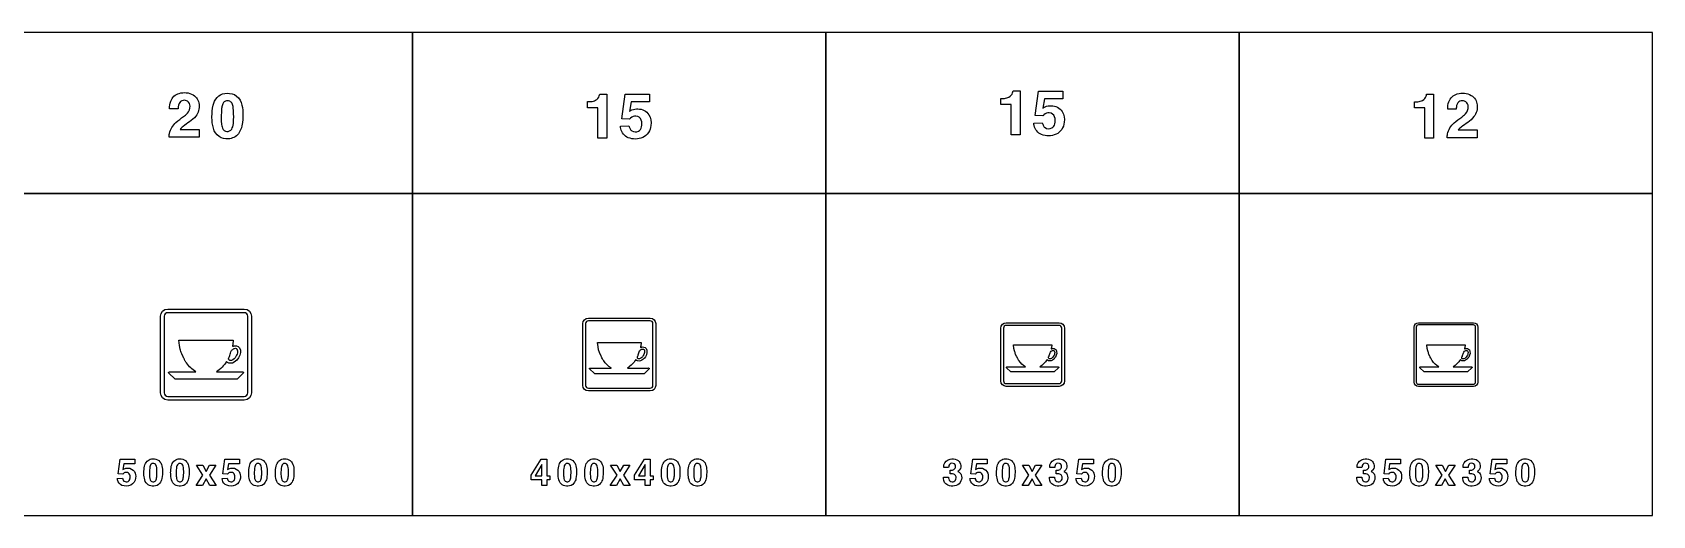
# Model space of a CAD drawing. Extents: x 0 to 18160, y 0 to 2655.
# Drawn here: x 9262 to 18160, y 0 to 2655 of the extents above; entities that cross this region are included whole.
import ezdxf

# ---------------------------------------------------------------- set-up
doc = ezdxf.new("R2010")
doc.units = 0
doc.header["$MEASUREMENT"] = 0

msp = doc.modelspace()

# ---------------------------------------------------------------- linework, layer by layer
for points in [[(9080, 1770), (11350, 1770), (11350, 2655), (9080, 2655)], [(11350, 1770), (13620, 1770), (13620, 2655), (11350, 2655)], [(13620, 1770), (15890, 1770), (15890, 2655), (13620, 2655)], [(15890, 1770), (18160, 1770), (18160, 2655), (15890, 2655)], [(9080, 0), (11350, 0), (11350, 1770), (9080, 1770)], [(11350, 0), (13620, 0), (13620, 1770), (11350, 1770)], [(13620, 0), (15890, 0), (15890, 1770), (13620, 1770)], [(15890, 0), (18160, 0), (18160, 1770), (15890, 1770)], [(10198.2, 221.797), (10163.1, 276.346), (10197.9, 276.346), (10216.2, 242.294), (10234.9, 276.346), (10269, 276.346), (10233.5, 222.318), (10270, 166.299), (10235.4, 166.299), (10215.6, 202.389), (10195.2, 166.299), (10161, 166.299)], [(12001, 222.096), (12055.2, 309.963), (12087.1, 309.963), (12087.1, 219.228), (12103.3, 219.228), (12103.3, 196.409), (12087.1, 196.409), (12087.1, 165.058), (12058.6, 165.058), (12058.6, 196.409), (12001, 196.409)], [(12058.6, 280.769), (12022.6, 219.228), (12058.6, 219.228)], [(12472.5, 221.797), (12437.4, 276.346), (12472.2, 276.346), (12490.5, 242.294), (12509.2, 276.346), (12543.3, 276.346), (12507.8, 222.318), (12544.3, 166.299), (12509.7, 166.299), (12489.9, 202.389), (12469.5, 166.299), (12435.3, 166.299)], [(12569, 222.114), (12623.3, 309.981), (12655.1, 309.981), (12655.1, 219.246), (12671.3, 219.246), (12671.3, 196.427), (12655.1, 196.427), (12655.1, 165.076), (12626.6, 165.076), (12626.6, 196.427), (12569, 196.427)], [(12626.6, 280.787), (12590.6, 219.246), (12626.6, 219.246)], [(14734.2, 221.783), (14699.1, 276.332), (14733.9, 276.332), (14752.1, 242.28), (14770.8, 276.333), (14805, 276.333), (14769.4, 222.304), (14806, 166.285), (14771.4, 166.285), (14751.6, 202.375), (14731.2, 166.285), (14697, 166.285)], [(17004.2, 221.783), (16969.1, 276.332), (17003.9, 276.332), (17022.1, 242.28), (17040.8, 276.333), (17075, 276.333), (17039.4, 222.304), (17076, 166.285), (17041.4, 166.285), (17021.6, 202.375), (17001.2, 166.285), (16967, 166.285)]]:
    msp.add_lwpolyline(points, close=True)
for points in [[(10012.9, 2078.85, -0.0640343), (10014.2, 2099.78, -0.161687), (10050, 2160.33, -0.0283718), (10091.8, 2192.71, 0.0545111), (10112.7, 2210.64, 0.192461), (10127.7, 2250.18, 0.234238), (10114.1, 2276.56, 0.196223), (10088.8, 2281.34, 0.252425), (10066.8, 2264.16, 0.0856617), (10062.7, 2247.14, 0.0202329), (10062, 2235.45), (10015.3, 2235.45, -0.0983795), (10021.4, 2276.76, -0.245047), (10067.6, 2319.89, -0.207102), (10144.5, 2311.55, -0.233443), (10177, 2259.22, -0.20961), (10158.8, 2195.04, -0.0785124), (10124.9, 2163.57, 0.0107372), (10089.1, 2137.78, 0.0665092), (10073.2, 2121.74), (10177.7, 2121.74), (10177.7, 2078.85)], [(10247.9, 2191.49, -0.0563084), (10253.9, 2254.33, -0.130301), (10276.1, 2298.12, -0.174843), (10317.9, 2319.53, -0.147552), (10371, 2312.9, -0.192146), (10407.8, 2269.73, -0.0833996), (10417.1, 2212.7, -0.0545507), (10412.1, 2141.92, -0.116773), (10393, 2097.85, -0.221099), (10338.1, 2070.16, -0.162564), (10286.7, 2082.68, -0.174743), (10255.4, 2128.1, -0.0640867), (10247.9, 2186.79)], [(12310.9, 2274.45), (12324.1, 2274.45, 0.0261527), (12330.1, 2275.12, 0.0824327), (12354.9, 2282.34, 0.211118), (12374.9, 2306.08, 0.0230957), (12377.6, 2315.99), (12415.7, 2315.99), (12415.7, 2074.01), (12367.1, 2074.01), (12367.1, 2241.03), (12310.9, 2241.03)], [(12491, 2139), (12538, 2140.78, 0.0452719), (12544.4, 2124.55, 0.0567733), (12549.1, 2117.67, 0.070207), (12553.5, 2114.2, 0.264984), (12589.6, 2112.3, 0.20748), (12607, 2135.41, 0.147389), (12605.8, 2173.44, 0.308532), (12576.4, 2194.85, 0.215743), (12546.7, 2184.62, 0.028781), (12541.3, 2178.38), (12498.7, 2180.39), (12516.5, 2315.07), (12650.5, 2315.07), (12650.5, 2273.2), (12550.1, 2273.2), (12541.1, 2221.19, -0.0211252), (12554.1, 2228.73, -0.121371), (12587.4, 2234.58, -0.244671), (12647.2, 2202.63, -0.173069), (12658.8, 2143.5, -0.256779), (12613.6, 2077.51, -0.199585), (12534, 2076.44, -0.245625), (12493.7, 2125.34, -0.0170062)], [(14580.9, 2291.94), (14594, 2291.94, 0.0261527), (14600.1, 2292.61, 0.0824327), (14624.9, 2299.84, 0.211118), (14644.9, 2323.58, 0.0230957), (14647.6, 2333.49), (14685.7, 2333.49), (14685.7, 2091.51), (14637.1, 2091.51), (14637.1, 2258.53), (14580.9, 2258.53)], [(14761, 2156.5), (14808, 2158.28, 0.0452719), (14814.4, 2142.04, 0.0567733), (14819.1, 2135.17, 0.070207), (14823.5, 2131.7, 0.264984), (14859.6, 2129.8, 0.20748), (14877, 2152.9, 0.147389), (14875.8, 2190.94, 0.308532), (14846.4, 2212.34, 0.215743), (14816.7, 2202.11, 0.028781), (14811.3, 2195.87), (14768.7, 2197.89), (14786.5, 2332.56), (14920.5, 2332.56), (14920.5, 2290.7), (14820.1, 2290.7), (14811.1, 2238.69, -0.0211252), (14824, 2246.23, -0.121371), (14857.4, 2252.08, -0.244671), (14917.2, 2220.12, -0.173069), (14928.7, 2161, -0.256779), (14883.6, 2095.01, -0.199585), (14804, 2093.94, -0.245625), (14763.7, 2142.83, -0.0170062)], [(16852.4, 2273.43), (16865.5, 2273.43, 0.0261527), (16871.5, 2274.1, 0.0824327), (16896.4, 2281.32, 0.211118), (16916.4, 2305.06, 0.0230957), (16919, 2314.97), (16957.1, 2314.97), (16957.1, 2072.99), (16908.5, 2072.99), (16908.5, 2240.01), (16852.4, 2240.01)], [(17032.5, 2075.98, -0.0640343), (17033.8, 2096.92, -0.161687), (17069.6, 2157.46, -0.0283718), (17111.4, 2189.85, 0.0545111), (17132.3, 2207.78, 0.192461), (17147.3, 2247.31, 0.234238), (17133.7, 2273.69, 0.196223), (17108.4, 2278.47, 0.252425), (17086.4, 2261.29, 0.0856617), (17082.3, 2244.27, 0.0202329), (17081.6, 2232.58), (17034.9, 2232.58, -0.0983795), (17041, 2273.89, -0.245047), (17087.1, 2317.02, -0.207102), (17164.1, 2308.69, -0.233443), (17196.6, 2256.36, -0.20961), (17178.4, 2192.18, -0.0785124), (17144.5, 2160.7, 0.0107372), (17108.7, 2134.91, 0.0665092), (17092.8, 2118.88), (17197.3, 2118.88), (17197.3, 2075.98)], [(10299.2, 2160.96, 0.0124589), (10299.8, 2154.64, 0.0668192), (10305.4, 2129.25, 0.615362), (10356.3, 2123.64, 0.0726881), (10361.7, 2136.67, 0.0588562), (10366.4, 2173.95, 0.0389037), (10364.8, 2240.94, 0.084671), (10358.2, 2264.28, 0.156013), (10346.8, 2276.44, 0.143208), (10331, 2279.4, 0.172584), (10315.3, 2273.2, 0.132565), (10305.3, 2257.64, 0.0498315), (10300.8, 2235.92, 0.0368731)], [(10005, 635, -0.414213), (9965, 675), (9965, 1095, -0.414213), (10005, 1135), (10425, 1135, -0.414213), (10465, 1095), (10465, 675, -0.414213), (10425, 635)], [(10005, 655), (10425, 655, 0.414213), (10445, 675), (10445, 1095, 0.414213), (10425, 1115), (10005, 1115, 0.414213), (9985, 1095), (9985, 675, 0.414213)], [(12315, 685, -0.414213), (12285, 715), (12285, 1055, -0.414213), (12315, 1085), (12655, 1085, -0.414213), (12685, 1055), (12685, 715, -0.414213), (12655, 685)], [(12315, 700), (12655, 700, 0.414213), (12670, 715), (12670, 1055, 0.414213), (12655, 1070), (12315, 1070, 0.414213), (12300, 1055), (12300, 715, 0.414213)], [(14610, 710, -0.414213), (14580, 740), (14580, 1030, -0.414213), (14610, 1060), (14900, 1060, -0.414213), (14930, 1030), (14930, 740, -0.414213), (14900, 710)], [(14610, 725), (14900, 725, 0.414213), (14915, 740), (14915, 1030, 0.414213), (14900, 1045), (14610, 1045, 0.414213), (14595, 1030), (14595, 740, 0.414213)], [(16874, 710, -0.414213), (16850, 734), (16850, 1036, -0.414213), (16874, 1060), (17176, 1060, -0.414213), (17200, 1036), (17200, 734, -0.414213), (17176, 710)], [(16874, 722), (17176, 722, 0.414213), (17188, 734), (17188, 1036, 0.414213), (17176, 1048), (16874, 1048, 0.414213), (16862, 1036), (16862, 734, 0.414213)], [(10362.1, 940.013, -0.016062), (10360.8, 934.094, 0.060335), (10360.7, 932.391, 0.112881), (10361, 931.57, 0.165857), (10361.6, 931.066, 0.110486), (10362.6, 930.939, 0.0763086), (10365.2, 931.582, -0.0511434), (10372.9, 933.562, -0.40211), (10403.3, 912.88, -0.00941379), (10403.6, 911.24, -0.234249), (10384.6, 854.877, -0.0345651), (10383.8, 854.004), (10377.6, 848.65, -0.268058), (10340.6, 837.764, -0.154347), (10328.1, 846.911, -0.105046), (10272, 789.223), (10410.8, 789.176), (10415.2, 789.367, -0.0954278), (10418.7, 788.611, -0.265638), (10420.3, 786.658, -0.149398), (10419.7, 784.107, -0.0413379), (10418.8, 782.657), (10385.4, 749.962), (10385, 749.516), (10046, 749.66), (10043.9, 751.7), (10011.2, 783.236, 0.00728231), (10010.2, 784.138, -0.253229), (10009.7, 785.387, -0.140268), (10010.6, 787.504, -0.098206), (10012, 788.82, -0.10252), (10012.9, 789.092, -0.0271306), (10016.6, 789.2), (10017.9, 789.176), (10159.1, 789.176), (10158.6, 789.578, -0.0942124), (10107.7, 839.061, -0.0096202), (10102.4, 846.662, -0.0653274), (10099.3, 851.992, 0.0273958), (10092.4, 865.604, -0.020492), (10091.6, 867.062, -0.00651136), (10089.5, 871.768), (10081.7, 889.435, -0.048437), (10073.2, 914.62), (10068.8, 933.88), (10065.4, 963.497), (10364.7, 963.497)], [(10379.4, 874.371, -0.203184), (10354.2, 852.557, -0.0686745), (10350.9, 851.688, -0.586597), (10340.1, 867.481), (10341.5, 870.101, 0.0717361), (10345.2, 879.573, -0.0180223), (10354.7, 906.306, -0.154715), (10370.2, 917.982, -0.0159804), (10372.3, 918.685, -0.171521), (10381.3, 918.265, -0.0960242), (10383.7, 916.88, -0.144476), (10388.2, 905.532, -0.0316759), (10388.4, 902.492, -0.123704)], [(12602.7, 931.627, -0.016062), (12601.7, 926.892, 0.060335), (12601.6, 925.529, 0.112881), (12601.8, 924.872, 0.165857), (12602.3, 924.469, 0.110486), (12603.1, 924.368, 0.0763086), (12605.2, 924.882, -0.0511434), (12611.3, 926.466, -0.40211), (12635.6, 909.921, -0.00941379), (12635.9, 908.609, -0.234249), (12620.7, 863.518, -0.0345651), (12620.1, 862.82), (12615.1, 858.537, -0.268058), (12585.5, 849.828, -0.154347), (12575.5, 857.145, -0.105046), (12530.6, 810.995), (12641.6, 810.958), (12645.1, 811.11, -0.0954278), (12648, 810.505, -0.265638), (12649.2, 808.943, -0.149398), (12648.8, 806.902, -0.0413379), (12648.1, 805.742), (12621.2, 779.408), (12349.8, 779.345), (12348.1, 780.976), (12322, 806.205, 0.00728231), (12321.2, 806.927, -0.253229), (12320.8, 807.926, -0.140268), (12321.5, 809.619, -0.098206), (12322.6, 810.673, -0.10252), (12323.3, 810.89, -0.0271306), (12326.3, 810.977), (12327.3, 810.958), (12440.3, 810.958), (12439.9, 811.279, -0.0942124), (12399.2, 850.866, -0.0096202), (12394.9, 856.946, -0.0653274), (12392.4, 861.21, 0.0273958), (12386.9, 872.1, -0.020492), (12386.3, 873.266, -0.00651136), (12384.6, 877.031), (12378.3, 891.165, -0.048437), (12371.6, 911.312), (12368, 926.721), (12365.3, 950.414), (12604.8, 950.414)], [(12616.5, 879.113, -0.203184), (12596.4, 861.662, -0.0686745), (12593.7, 860.967, -0.586597), (12585.1, 873.601), (12586.2, 875.697, 0.0717361), (12589.2, 883.275, -0.0180223), (12596.8, 904.661, -0.154715), (12609.2, 914.002, -0.0159804), (12610.9, 914.565, -0.171521), (12618, 914.228, -0.0960242), (12620, 913.121, -0.144476), (12623.6, 904.042, -0.0316759), (12623.7, 901.61, -0.123704)], [(14857.9, 922.388, -0.016062), (14857.1, 918.245, 0.060335), (14857, 917.053, 0.112881), (14857.2, 916.478, 0.165857), (14857.6, 916.125, 0.110486), (14858.3, 916.037, 0.0763086), (14860.1, 916.486, -0.0511434), (14865.5, 917.872, -0.40211), (14886.8, 903.395, -0.00941379), (14887, 902.247, -0.234249), (14873.7, 862.793, -0.0345651), (14873.2, 862.182), (14868.8, 858.434, -0.268058), (14842.9, 850.814, -0.154347), (14834.2, 857.216, -0.105046), (14794.9, 816.835), (14892.1, 816.802), (14895.1, 816.936, -0.0954278), (14897.6, 816.407, -0.265638), (14898.7, 815.039, -0.149398), (14898.3, 813.254, -0.0413379), (14897.7, 812.239), (14874.1, 789.197), (14636.7, 789.141), (14635.2, 790.569), (14612.4, 812.644, 0.00728231), (14611.6, 813.276, -0.253229), (14611.3, 814.15, -0.140268), (14611.9, 815.632, -0.098206), (14612.9, 816.553, -0.10252), (14613.5, 816.744, -0.0271306), (14616.1, 816.819), (14617, 816.802), (14715.7, 816.943, -0.0942124), (14679.9, 851.722, -0.0096202), (14676.2, 857.042, -0.0653274), (14674, 860.773, 0.0273958), (14669.2, 870.302, -0.020492), (14668.6, 871.322, -0.00651136), (14667.1, 874.617), (14661.7, 886.984, -0.048437), (14655.8, 904.613), (14652.6, 918.095), (14650.3, 938.827), (14859.8, 938.827)], [(14870, 876.439, -0.203184), (14852.5, 861.169, -0.0686745), (14850.1, 860.56, -0.586597), (14842.6, 871.615), (14843.5, 873.449, 0.0717361), (14846.2, 880.08, -0.0180223), (14852.8, 898.793, -0.154715), (14863.7, 906.967, -0.0159804), (14865.1, 907.459, -0.171521), (14871.4, 907.164, -0.0960242), (14873.1, 906.195, -0.144476), (14876.3, 898.251, -0.0316759), (14876.4, 896.123, -0.123704)], [(17127.9, 922.388, -0.016062), (17127.1, 918.245, 0.060335), (17127, 917.053, 0.112881), (17127.2, 916.478, 0.165857), (17127.6, 916.125, 0.110486), (17128.3, 916.037, 0.0763086), (17130.1, 916.486, -0.0511434), (17135.5, 917.872, -0.40211), (17156.8, 903.395, -0.00941379), (17157, 902.247, -0.234249), (17143.7, 862.793, -0.0345651), (17143.2, 862.182), (17138.8, 858.434, -0.268058), (17112.9, 850.814, -0.154347), (17104.2, 857.216, -0.105046), (17064.9, 816.835), (17162.1, 816.802), (17165.1, 816.936, -0.0954278), (17167.6, 816.407, -0.265638), (17168.7, 815.039, -0.149398), (17168.3, 813.254, -0.0413379), (17167.7, 812.239), (17144.1, 789.197), (16906.7, 789.141), (16905.2, 790.569), (16882.3, 812.644, 0.00728231), (16881.6, 813.276, -0.253229), (16881.3, 814.15, -0.140268), (16881.9, 815.632, -0.098206), (16882.9, 816.553, -0.10252), (16883.5, 816.744, -0.0271306), (16886.1, 816.819), (16887, 816.802), (16985.7, 816.943, -0.0942124), (16949.9, 851.722, -0.0096202), (16946.2, 857.042, -0.0653274), (16944, 860.773, 0.0273958), (16939.2, 870.302, -0.020492), (16938.6, 871.322, -0.00651136), (16937.1, 874.617), (16931.7, 886.984, -0.048437), (16925.8, 904.613), (16922.6, 918.095), (16920.3, 938.827), (17129.8, 938.827)], [(17140, 876.439, -0.203184), (17122.5, 861.169, -0.0686745), (17120.1, 860.56, -0.586597), (17112.6, 871.615), (17113.5, 873.449, 0.0717361), (17116.2, 880.08, -0.0180223), (17122.8, 898.793, -0.154715), (17133.7, 906.967, -0.0159804), (17135.1, 907.459, -0.171521), (17141.4, 907.164, -0.0960242), (17143.1, 906.195, -0.144476), (17146.3, 898.251, -0.0316759), (17146.4, 896.123, -0.123704)], [(9727.75, 203.882), (9755.92, 204.948, 0.0452719), (9759.76, 195.209, 0.0567733), (9762.6, 191.086, 0.070207), (9765.26, 189, 0.264984), (9786.87, 187.863, 0.20748), (9797.32, 201.726, 0.147389), (9796.63, 224.545, 0.308532), (9779, 237.389, 0.215743), (9761.13, 231.252, 0.028781), (9757.91, 227.507), (9732.34, 228.716), (9743.03, 309.522), (9823.46, 309.522), (9823.46, 284.403), (9763.2, 284.403), (9757.82, 253.195, -0.0211252), (9765.57, 257.721, -0.121371), (9785.57, 261.228, -0.244671), (9821.44, 242.057, -0.173069), (9828.39, 206.583, -0.256779), (9801.28, 166.986, -0.199585), (9753.55, 166.346, -0.245625), (9729.38, 195.683, -0.0170062)], [(9874.18, 234.284, -0.0563084), (9877.8, 271.986, -0.130301), (9891.12, 298.265, -0.174843), (9916.22, 311.109, -0.147552), (9948.09, 307.128, -0.192146), (9970.17, 281.228, -0.0833996), (9975.72, 247.01, -0.0545507), (9972.71, 204.545, -0.116773), (9961.26, 178.1, -0.221099), (9928.35, 161.488, -0.162564), (9897.47, 169, -0.174743), (9878.71, 196.251, -0.0640867), (9874.23, 231.464)], [(9905.01, 215.967, 0.0124589), (9905.32, 212.175, 0.0668192), (9908.68, 196.938, 0.615362), (9939.23, 193.574, 0.0726881), (9942.5, 201.393, 0.0588562), (9945.32, 223.763, 0.0389037), (9944.34, 263.953, 0.084671), (9940.39, 277.957, 0.156013), (9933.52, 285.256, 0.143208), (9924.08, 287.033, 0.172584), (9914.63, 283.313, 0.132565), (9908.66, 273.976, 0.0498315), (9905.93, 260.943, 0.0368731)], [(10020.9, 234.284, -0.0563084), (10024.6, 271.986, -0.130301), (10037.9, 298.265, -0.174843), (10063, 311.109, -0.147552), (10094.8, 307.128, -0.192146), (10116.9, 281.227, -0.0833996), (10122.5, 247.009, -0.0545507), (10119.5, 204.545, -0.116773), (10108, 178.1, -0.221099), (10075.1, 161.488, -0.162564), (10044.2, 169, -0.174743), (10025.5, 196.251, -0.0640867), (10021, 231.465)], [(10051.8, 215.967, 0.0124589), (10052.1, 212.175, 0.0668192), (10055.4, 196.938, 0.615362), (10086, 193.574, 0.0726881), (10089.2, 201.393, 0.0588562), (10092.1, 223.763, 0.0389037), (10091.1, 263.953, 0.084671), (10087.1, 277.957, 0.156013), (10080.3, 285.256, 0.143208), (10070.8, 287.033, 0.172584), (10061.4, 283.313, 0.132565), (10055.4, 273.976, 0.0498315), (10052.7, 260.943, 0.0368731)], [(10303.3, 203.891), (10331.5, 204.957, 0.0452719), (10335.3, 195.218, 0.0567733), (10338.2, 191.095, 0.070207), (10340.8, 189.009, 0.264984), (10362.4, 187.872, 0.20748), (10372.9, 201.735, 0.147389), (10372.2, 224.554, 0.308532), (10354.6, 237.398, 0.215743), (10336.7, 231.261, 0.028781), (10333.5, 227.517), (10307.9, 228.725), (10318.6, 309.531), (10399, 309.531), (10399, 284.412), (10338.8, 284.412), (10333.4, 253.204, -0.0211252), (10341.1, 257.73, -0.121371), (10361.1, 261.237, -0.244671), (10397, 242.066, -0.173069), (10404, 206.592, -0.256779), (10376.8, 166.995, -0.199585), (10329.1, 166.355, -0.245625), (10305, 195.692, -0.0170062)], [(10449.7, 234.285, -0.0563084), (10453.4, 271.986, -0.130301), (10466.7, 298.266, -0.174843), (10491.8, 311.109, -0.147552), (10523.7, 307.128, -0.192146), (10545.7, 281.228, -0.0833996), (10551.3, 247.01, -0.0545507), (10548.3, 204.545, -0.116773), (10536.8, 178.1, -0.221099), (10503.9, 161.488, -0.162564), (10473, 169, -0.174743), (10454.3, 196.251, -0.0640867), (10449.8, 231.465)], [(10480.6, 215.967, 0.0124589), (10480.9, 212.176, 0.0668192), (10484.3, 196.939, 0.615362), (10514.8, 193.574, 0.0726881), (10518.1, 201.394, 0.0588562), (10520.9, 223.763, 0.0389037), (10519.9, 263.953, 0.084671), (10516, 277.958, 0.156013), (10509.1, 285.256, 0.143208), (10499.7, 287.033, 0.172584), (10490.2, 283.313, 0.132565), (10484.2, 273.977, 0.0498315), (10481.5, 260.943, 0.0368731)], [(10596.5, 234.275, -0.0563084), (10600.1, 271.977, -0.130301), (10613.4, 298.256, -0.174843), (10638.5, 311.1, -0.147552), (10670.4, 307.119, -0.192146), (10692.5, 281.219, -0.0833996), (10698, 247.001, -0.0545507), (10695, 204.536, -0.116773), (10683.6, 178.091, -0.221099), (10650.7, 161.479, -0.162564), (10619.8, 168.991, -0.174743), (10601, 196.242, -0.0640867), (10596.5, 231.455)], [(10627.3, 215.958, 0.0124589), (10627.6, 212.166, 0.0668192), (10631, 196.929, 0.615362), (10661.5, 193.565, 0.0726881), (10664.8, 201.384, 0.0588562), (10667.6, 223.754, 0.0389037), (10666.7, 263.944, 0.084671), (10662.7, 277.948, 0.156013), (10655.8, 285.247, 0.143208), (10646.4, 287.024, 0.172584), (10636.9, 283.304, 0.132565), (10631, 273.967, 0.0498315), (10628.2, 260.934, 0.0368731)], [(12148.5, 234.285, -0.0563084), (12152.1, 271.986, -0.130301), (12165.4, 298.266, -0.174843), (12190.5, 311.109, -0.147552), (12222.4, 307.128, -0.192146), (12244.5, 281.228, -0.0833996), (12250, 247.01, -0.0545507), (12247, 204.545, -0.116773), (12235.6, 178.1, -0.221099), (12202.7, 161.489, -0.162564), (12171.8, 169, -0.174743), (12153, 196.252, -0.0640867), (12148.5, 231.465)], [(12179.3, 215.967, 0.0124589), (12179.6, 212.176, 0.0668192), (12183, 196.939, 0.615362), (12213.5, 193.574, 0.0726881), (12216.8, 201.394, 0.0588562), (12219.6, 223.763, 0.0389037), (12218.6, 263.953, 0.084671), (12214.7, 277.958, 0.156013), (12207.8, 285.256, 0.143208), (12198.4, 287.034, 0.172584), (12188.9, 283.313, 0.132565), (12183, 273.977, 0.0498315), (12180.2, 260.943, 0.0368731)], [(12295.2, 234.285, -0.0563084), (12298.9, 271.986, -0.130301), (12312.2, 298.266, -0.174843), (12337.3, 311.109, -0.147552), (12369.1, 307.128, -0.192146), (12391.2, 281.228, -0.0833996), (12396.8, 247.01, -0.0545507), (12393.8, 204.545, -0.116773), (12382.3, 178.1, -0.221099), (12349.4, 161.489, -0.162564), (12318.5, 169.001, -0.174743), (12299.8, 196.252, -0.0640867), (12295.3, 231.465)], [(12326.1, 215.967, 0.0124589), (12326.4, 212.176, 0.0668192), (12329.7, 196.939, 0.615362), (12360.3, 193.574, 0.0726881), (12363.5, 201.394, 0.0588562), (12366.4, 223.763, 0.0389037), (12365.4, 263.953, 0.084671), (12361.4, 277.958, 0.156013), (12354.6, 285.256, 0.143208), (12345.1, 287.034, 0.172584), (12335.7, 283.313, 0.132565), (12329.7, 273.977, 0.0498315), (12327, 260.943, 0.0368731)], [(12716.5, 234.285, -0.0563084), (12720.1, 271.986, -0.130301), (12733.4, 298.265, -0.174843), (12758.5, 311.109, -0.147552), (12790.4, 307.128, -0.192146), (12812.5, 281.228, -0.0833996), (12818, 247.01, -0.0545507), (12815, 204.545, -0.116773), (12803.6, 178.1, -0.221099), (12770.7, 161.488, -0.162564), (12739.8, 169, -0.174743), (12721, 196.251, -0.0640867), (12716.5, 231.465)], [(12747.3, 215.967, 0.0124589), (12747.6, 212.176, 0.0668192), (12751, 196.939, 0.615362), (12781.5, 193.574, 0.0726881), (12784.8, 201.394, 0.0588562), (12787.6, 223.763, 0.0389037), (12786.7, 263.953, 0.084671), (12782.7, 277.957, 0.156013), (12775.8, 285.256, 0.143208), (12766.4, 287.033, 0.172584), (12757, 283.313, 0.132565), (12751, 273.976, 0.0498315), (12748.3, 260.943, 0.0368731)], [(12863.2, 234.275, -0.0563084), (12866.9, 271.977, -0.130301), (12880.2, 298.256, -0.174843), (12905.3, 311.1, -0.147552), (12937.2, 307.119, -0.192146), (12959.2, 281.218, -0.0833996), (12964.8, 247, -0.0545507), (12961.8, 204.536, -0.116773), (12950.3, 178.091, -0.221099), (12917.4, 161.479, -0.162564), (12886.5, 168.991, -0.174743), (12867.8, 196.242, -0.0640867), (12863.3, 231.455)], [(12894.1, 215.958, 0.0124589), (12894.4, 212.166, 0.0668192), (12897.8, 196.929, 0.615362), (12928.3, 193.565, 0.0726881), (12931.6, 201.384, 0.0588562), (12934.4, 223.754, 0.0389037), (12933.4, 263.944, 0.084671), (12929.5, 277.948, 0.156013), (12922.6, 285.247, 0.143208), (12913.2, 287.024, 0.172584), (12903.7, 283.304, 0.132565), (12897.7, 273.967, 0.0498315), (12895, 260.934, 0.0368731)], [(14264.9, 210.618), (14292.7, 210.618, 0.0411845), (14294, 201.495, 0.335066), (14312.3, 186.329, 0.276505), (14331.4, 195.049, 0.158203), (14334.8, 207.49, 0.0878221), (14333, 217.04, 0.217575), (14321.9, 227.158, 0.0882727), (14309.1, 229.03), (14302.7, 229.03), (14302.7, 250.192, 0.0282129), (14314.4, 250.547, 0.50028), (14330.6, 277.846, 0.235001), (14319.5, 286.874, 0.165496), (14304.1, 285.5, 0.220849), (14295.5, 275.571, 0.055705), (14293.8, 264.647), (14266.9, 264.647, -0.0488003), (14268, 278.201, -0.30773), (14302.6, 310.902, -0.146685), (14338.2, 307.348, -0.469869), (14354.2, 251.684, -0.0891152), (14346.9, 244.623), (14344.4, 242.822, -0.0245333), (14351.1, 238.983, -0.202429), (14364.5, 216.969, -0.422325), (14326.8, 163.296, -0.154301), (14288.4, 167.609, -0.287878), (14265, 204.03, -0.0143877)], [(14410.5, 203.85), (14438.6, 204.916, 0.0452719), (14442.5, 195.177, 0.0567733), (14445.3, 191.054, 0.070207), (14448, 188.968, 0.264984), (14469.6, 187.831, 0.20748), (14480, 201.694, 0.147389), (14479.4, 224.513, 0.308532), (14461.7, 237.357, 0.215743), (14443.9, 231.219, 0.028781), (14440.6, 227.475), (14415.1, 228.684), (14425.7, 309.49), (14506.2, 309.49), (14506.2, 284.371), (14445.9, 284.371), (14440.5, 253.163, -0.0211252), (14448.3, 257.689, -0.121371), (14468.3, 261.196, -0.244671), (14504.2, 242.025, -0.173069), (14511.1, 206.551, -0.256779), (14484, 166.954, -0.199585), (14436.3, 166.314, -0.245625), (14412.1, 195.651, -0.0170062)], [(14556.9, 234.262, -0.0563084), (14560.5, 271.963, -0.130301), (14573.8, 298.243, -0.174843), (14598.9, 311.086, -0.147552), (14630.8, 307.105, -0.192146), (14652.9, 281.205, -0.0833996), (14658.4, 246.987, -0.0545507), (14655.4, 204.522, -0.116773), (14644, 178.077, -0.221099), (14611.1, 161.466, -0.162564), (14580.2, 168.977, -0.174743), (14561.4, 196.229, -0.0640867), (14556.9, 231.442)], [(14587.7, 215.944, 0.0124589), (14588, 212.153, 0.0668192), (14591.4, 196.916, 0.615362), (14621.9, 193.551, 0.0726881), (14625.2, 201.371, 0.0588562), (14628, 223.741, 0.0389037), (14627.1, 263.93, 0.084671), (14623.1, 277.935, 0.156013), (14616.2, 285.233, 0.143208), (14606.8, 287.011, 0.172584), (14597.3, 283.29, 0.132565), (14591.4, 273.954, 0.0498315), (14588.7, 260.921, 0.0368731)], [(14847.3, 210.654), (14875.2, 210.654, 0.0411845), (14876.4, 201.531, 0.335066), (14894.7, 186.365, 0.276505), (14913.9, 195.086, 0.158203), (14917.2, 207.527, 0.0878221), (14915.4, 217.076, 0.217575), (14904.3, 227.195, 0.0882727), (14891.6, 229.067), (14885.1, 229.067), (14885.1, 250.228, 0.0282129), (14896.8, 250.583, 0.50028), (14913, 277.882, 0.235001), (14901.9, 286.91, 0.165496), (14886.5, 285.536, 0.220849), (14878, 275.607, 0.055705), (14876.2, 264.683), (14849.4, 264.683, -0.0488003), (14850.4, 278.237, -0.30773), (14885, 310.939, -0.146685), (14920.7, 307.384, -0.469869), (14936.6, 251.721, -0.0891152), (14929.4, 244.659), (14926.8, 242.858, -0.0245333), (14933.5, 239.019, -0.202429), (14946.9, 217.005, -0.422325), (14909.3, 163.332, -0.154301), (14870.8, 167.645, -0.287878), (14847.4, 204.067, -0.0143877)], [(14992.9, 203.886), (15021.1, 204.953, 0.0452719), (15024.9, 195.213, 0.0567733), (15027.8, 191.09, 0.070207), (15030.4, 189.005, 0.264984), (15052, 187.867, 0.20748), (15062.5, 201.73, 0.147389), (15061.8, 224.55, 0.308532), (15044.2, 237.393, 0.215743), (15026.3, 231.256, 0.028781), (15023.1, 227.512), (14997.5, 228.72), (15008.2, 309.526), (15088.6, 309.526), (15088.6, 284.408), (15028.3, 284.408), (15023, 253.199, -0.0211252), (15030.7, 257.725, -0.121371), (15050.7, 261.232, -0.244671), (15086.6, 242.062, -0.173069), (15093.5, 206.588, -0.256779), (15066.4, 166.991, -0.199585), (15018.7, 166.351, -0.245625), (14994.5, 195.687, -0.0170062)], [(15139.3, 234.299, -0.0563084), (15143, 272, -0.130301), (15156.3, 298.28, -0.174843), (15181.4, 311.123, -0.147552), (15213.2, 307.142, -0.192146), (15235.3, 281.242, -0.0833996), (15240.9, 247.024, -0.0545507), (15237.9, 204.559, -0.116773), (15226.4, 178.114, -0.221099), (15193.5, 161.502, -0.162564), (15162.6, 169.014, -0.174743), (15143.9, 196.265, -0.0640867), (15139.4, 231.479)], [(15170.2, 215.981, 0.0124589), (15170.5, 212.19, 0.0668192), (15173.8, 196.953, 0.615362), (15204.4, 193.588, 0.0726881), (15207.6, 201.408, 0.0588562), (15210.5, 223.777, 0.0389037), (15209.5, 263.967, 0.084671), (15205.5, 277.972, 0.156013), (15198.7, 285.27, 0.143208), (15189.2, 287.047, 0.172584), (15179.8, 283.327, 0.132565), (15173.8, 273.99, 0.0498315), (15171.1, 260.957, 0.0368731)], [(16534.9, 210.618), (16562.7, 210.618, 0.0411845), (16564, 201.495, 0.335066), (16582.3, 186.329, 0.276505), (16601.4, 195.049, 0.158203), (16604.8, 207.49, 0.0878221), (16603, 217.04, 0.217575), (16591.9, 227.158, 0.0882727), (16579.1, 229.03), (16572.7, 229.03), (16572.7, 250.192, 0.0282129), (16584.4, 250.547, 0.50028), (16600.6, 277.846, 0.235001), (16589.5, 286.874, 0.165496), (16574.1, 285.5, 0.220849), (16565.5, 275.571, 0.055705), (16563.8, 264.647), (16536.9, 264.647, -0.0488003), (16538, 278.201, -0.30773), (16572.6, 310.902, -0.146685), (16608.2, 307.348, -0.469869), (16624.2, 251.684, -0.0891152), (16616.9, 244.623), (16614.4, 242.822, -0.0245333), (16621.1, 238.983, -0.202429), (16634.5, 216.969, -0.422325), (16596.8, 163.296, -0.154301), (16558.4, 167.609, -0.287878), (16535, 204.03, -0.0143877)], [(16680.5, 203.85), (16708.6, 204.916, 0.0452719), (16712.5, 195.177, 0.0567733), (16715.3, 191.054, 0.070207), (16718, 188.968, 0.264984), (16739.6, 187.831, 0.20748), (16750, 201.694, 0.147389), (16749.4, 224.513, 0.308532), (16731.7, 237.357, 0.215743), (16713.9, 231.219, 0.028781), (16710.6, 227.475), (16685.1, 228.684), (16695.7, 309.49), (16776.2, 309.49), (16776.2, 284.371), (16715.9, 284.371), (16710.5, 253.163, -0.0211252), (16718.3, 257.689, -0.121371), (16738.3, 261.196, -0.244671), (16774.2, 242.025, -0.173069), (16781.1, 206.551, -0.256779), (16754, 166.954, -0.199585), (16706.3, 166.314, -0.245625), (16682.1, 195.651, -0.0170062)], [(16826.9, 234.262, -0.0563084), (16830.5, 271.963, -0.130301), (16843.8, 298.243, -0.174843), (16868.9, 311.086, -0.147552), (16900.8, 307.105, -0.192146), (16922.9, 281.205, -0.0833996), (16928.4, 246.987, -0.0545507), (16925.4, 204.522, -0.116773), (16914, 178.077, -0.221099), (16881.1, 161.466, -0.162564), (16850.2, 168.977, -0.174743), (16831.4, 196.229, -0.0640867), (16826.9, 231.442)], [(16857.7, 215.944, 0.0124589), (16858, 212.153, 0.0668192), (16861.4, 196.916, 0.615362), (16891.9, 193.551, 0.0726881), (16895.2, 201.371, 0.0588562), (16898, 223.741, 0.0389037), (16897.1, 263.93, 0.084671), (16893.1, 277.935, 0.156013), (16886.2, 285.233, 0.143208), (16876.8, 287.011, 0.172584), (16867.3, 283.29, 0.132565), (16861.4, 273.954, 0.0498315), (16858.7, 260.921, 0.0368731)], [(17117.3, 210.654), (17145.2, 210.654, 0.0411845), (17146.4, 201.531, 0.335066), (17164.7, 186.365, 0.276505), (17183.9, 195.086, 0.158203), (17187.2, 207.527, 0.0878221), (17185.4, 217.076, 0.217575), (17174.3, 227.195, 0.0882727), (17161.6, 229.067), (17155.1, 229.067), (17155.1, 250.228, 0.0282129), (17166.8, 250.583, 0.50028), (17183, 277.882, 0.235001), (17171.9, 286.91, 0.165496), (17156.5, 285.536, 0.220849), (17148, 275.607, 0.055705), (17146.3, 264.683), (17119.4, 264.683, -0.0488003), (17120.4, 278.237, -0.30773), (17155, 310.939, -0.146685), (17190.7, 307.384, -0.469869), (17206.6, 251.721, -0.0891152), (17199.4, 244.659), (17196.8, 242.858, -0.0245333), (17203.5, 239.019, -0.202429), (17216.9, 217.005, -0.422325), (17179.3, 163.332, -0.154301), (17140.8, 167.645, -0.287878), (17117.4, 204.067, -0.0143877)], [(17262.9, 203.886), (17291.1, 204.953, 0.0452719), (17294.9, 195.213, 0.0567733), (17297.8, 191.09, 0.070207), (17300.4, 189.005, 0.264984), (17322, 187.867, 0.20748), (17332.5, 201.73, 0.147389), (17331.8, 224.55, 0.308532), (17314.2, 237.393, 0.215743), (17296.3, 231.256, 0.028781), (17293.1, 227.512), (17267.5, 228.72), (17278.2, 309.526), (17358.6, 309.526), (17358.6, 284.408), (17298.3, 284.408), (17293, 253.199, -0.0211252), (17300.7, 257.725, -0.121371), (17320.7, 261.232, -0.244671), (17356.6, 242.062, -0.173069), (17363.5, 206.588, -0.256779), (17336.4, 166.991, -0.199585), (17288.7, 166.351, -0.245625), (17264.5, 195.687, -0.0170062)], [(17409.3, 234.299, -0.0563084), (17413, 272, -0.130301), (17426.3, 298.28, -0.174843), (17451.4, 311.123, -0.147552), (17483.2, 307.142, -0.192146), (17505.3, 281.242, -0.0833996), (17510.9, 247.024, -0.0545507), (17507.9, 204.559, -0.116773), (17496.4, 178.114, -0.221099), (17463.5, 161.502, -0.162564), (17432.6, 169.014, -0.174743), (17413.9, 196.265, -0.0640867), (17409.4, 231.479)], [(17440.2, 215.981, 0.0124589), (17440.5, 212.19, 0.0668192), (17443.8, 196.953, 0.615362), (17474.4, 193.588, 0.0726881), (17477.6, 201.408, 0.0588562), (17480.5, 223.777, 0.0389037), (17479.5, 263.967, 0.084671), (17475.5, 277.972, 0.156013), (17468.7, 285.27, 0.143208), (17459.2, 287.047, 0.172584), (17449.8, 283.327, 0.132565), (17443.8, 273.99, 0.0498315), (17441.1, 260.957, 0.0368731)]]:
    msp.add_lwpolyline(points, format="xyb", close=True)

doc.saveas('drawing.dxf')
